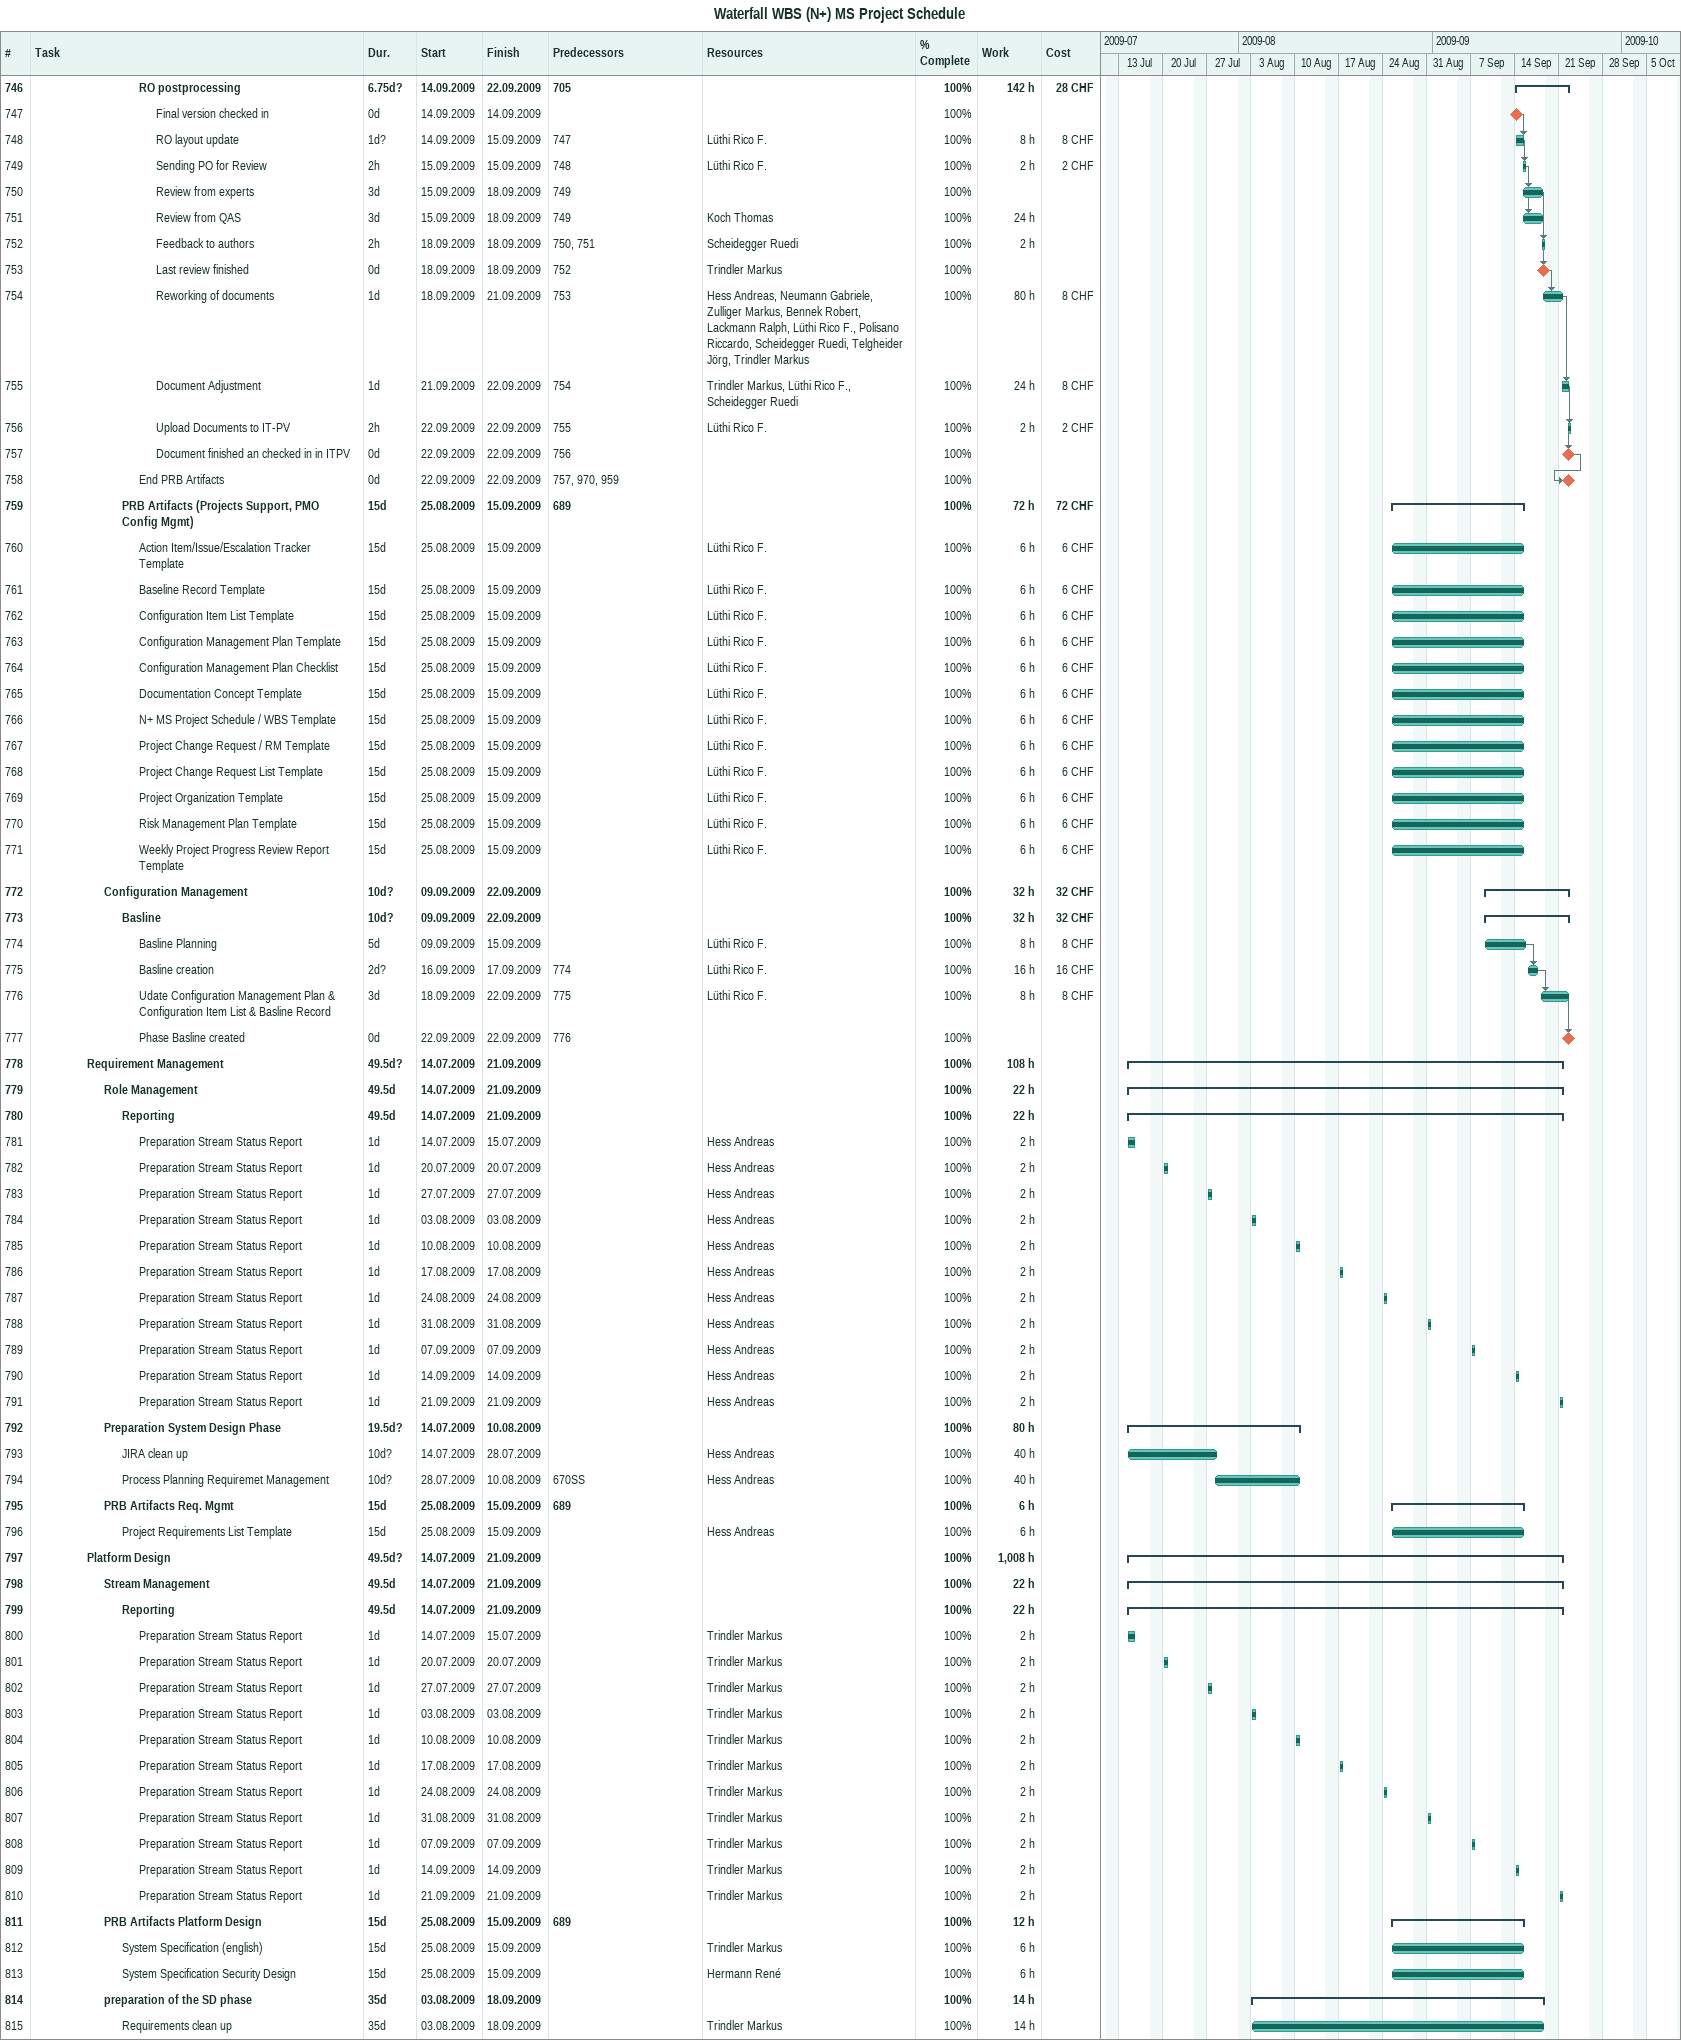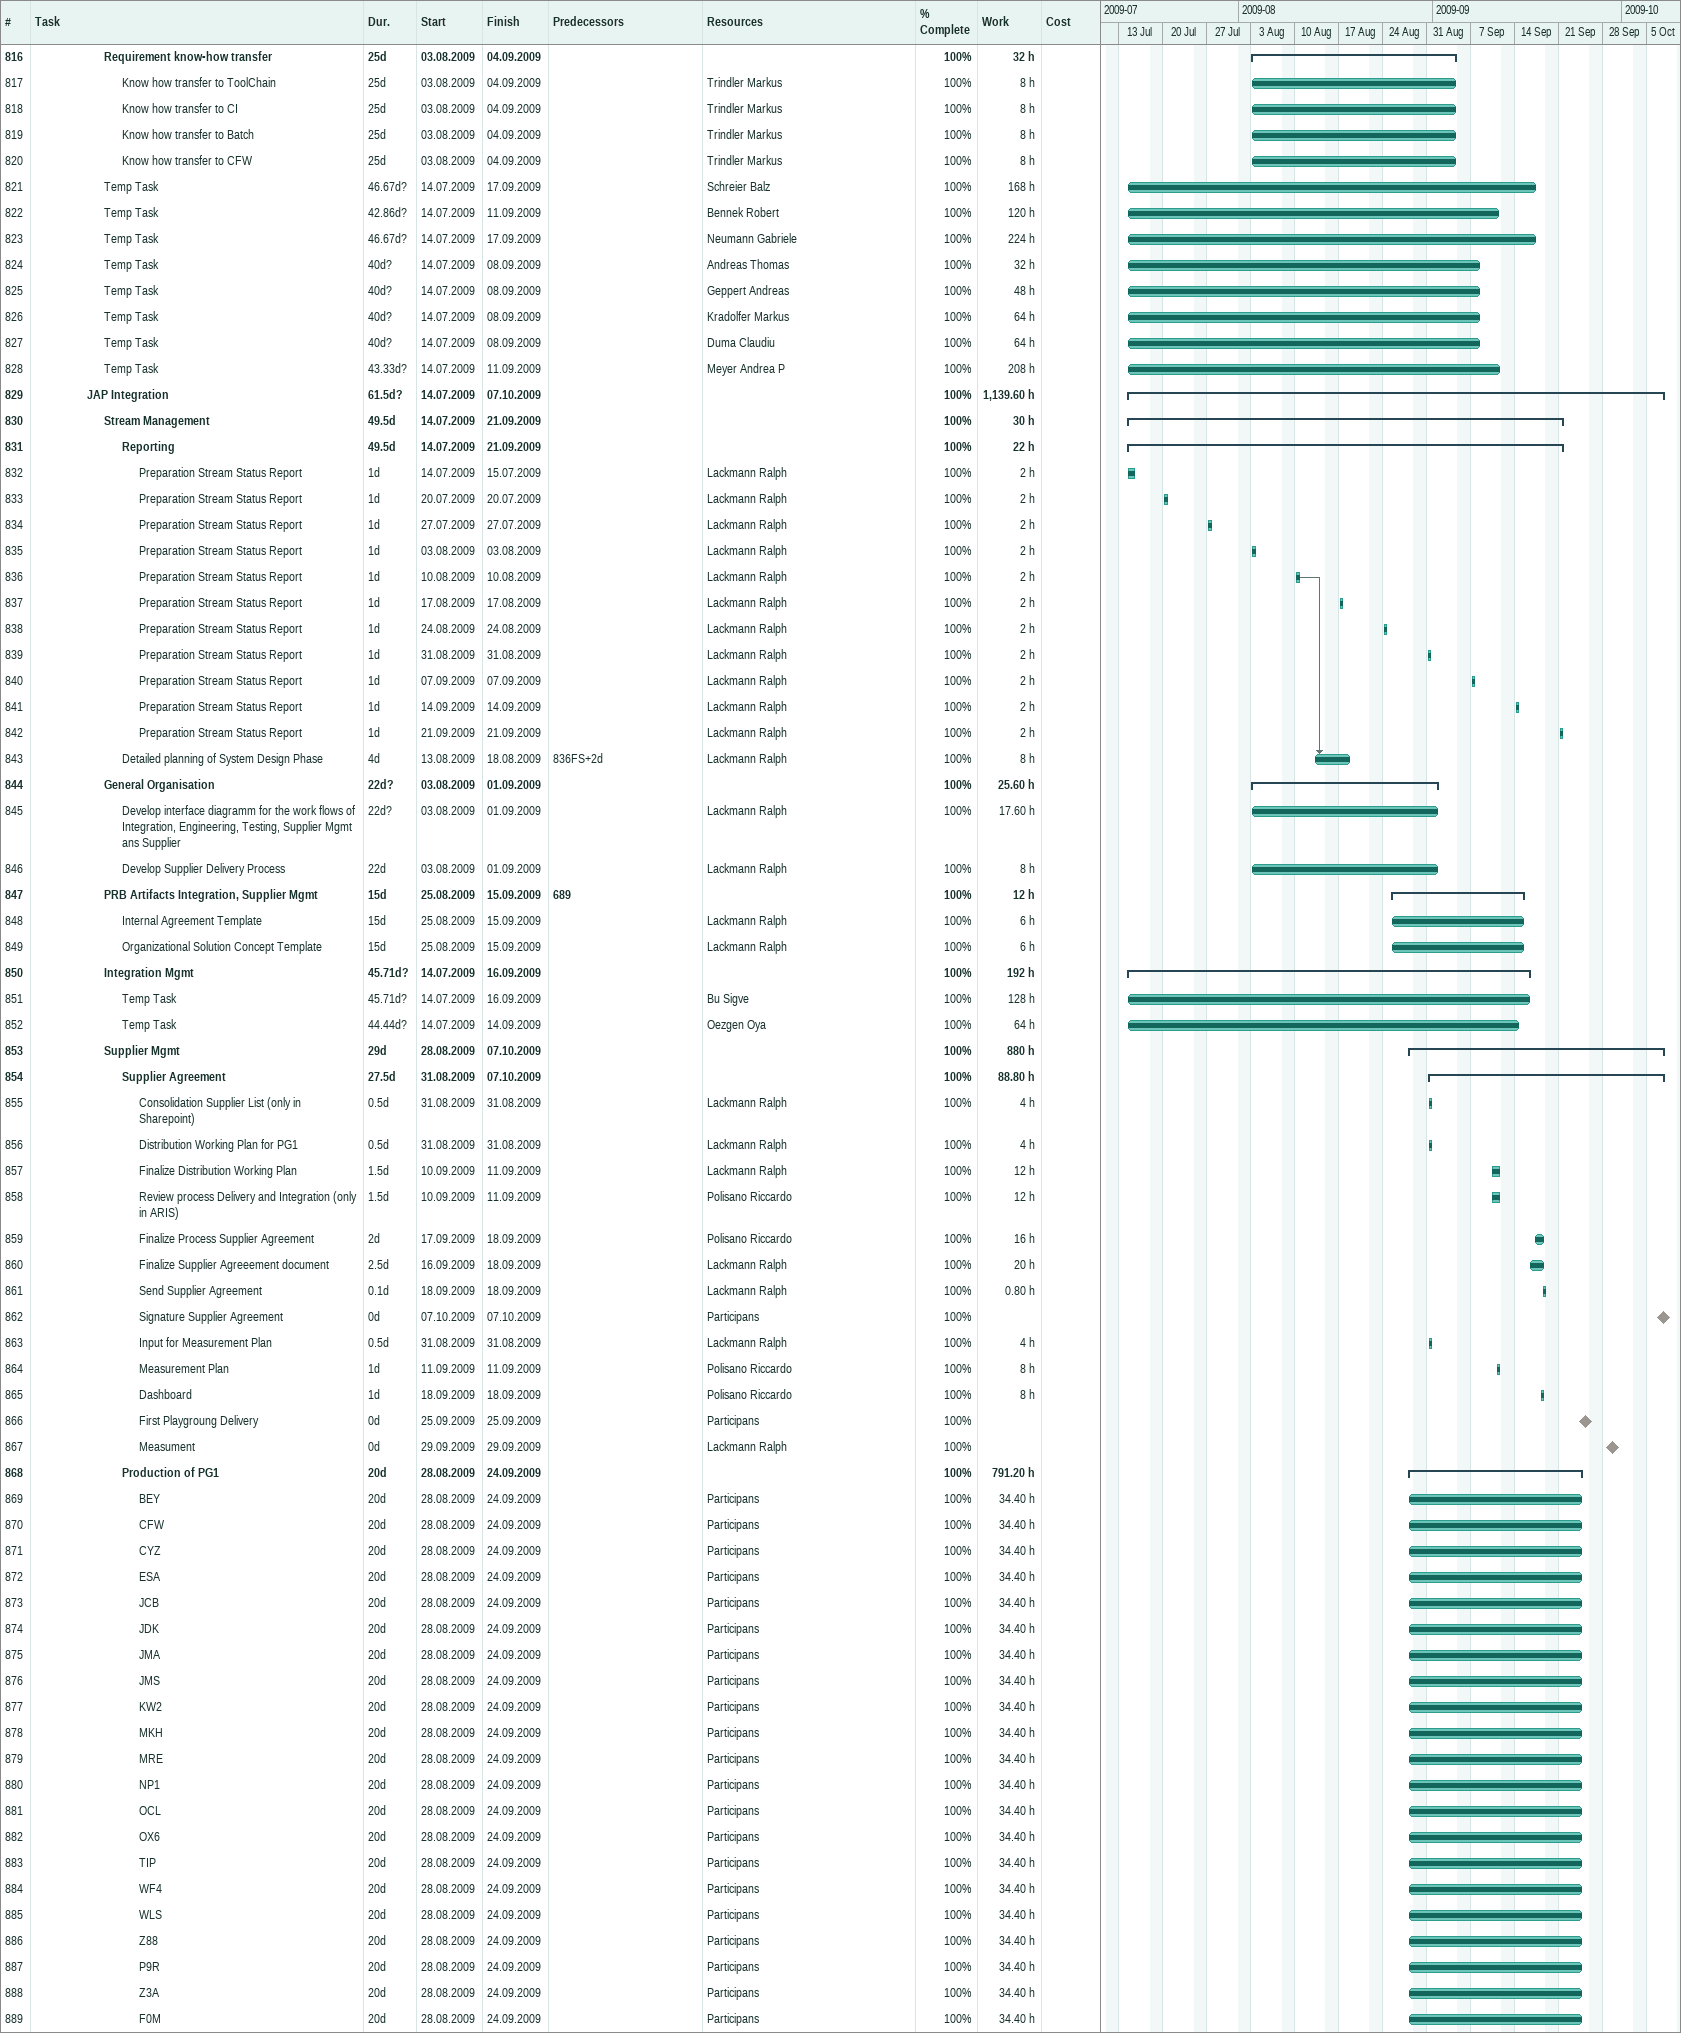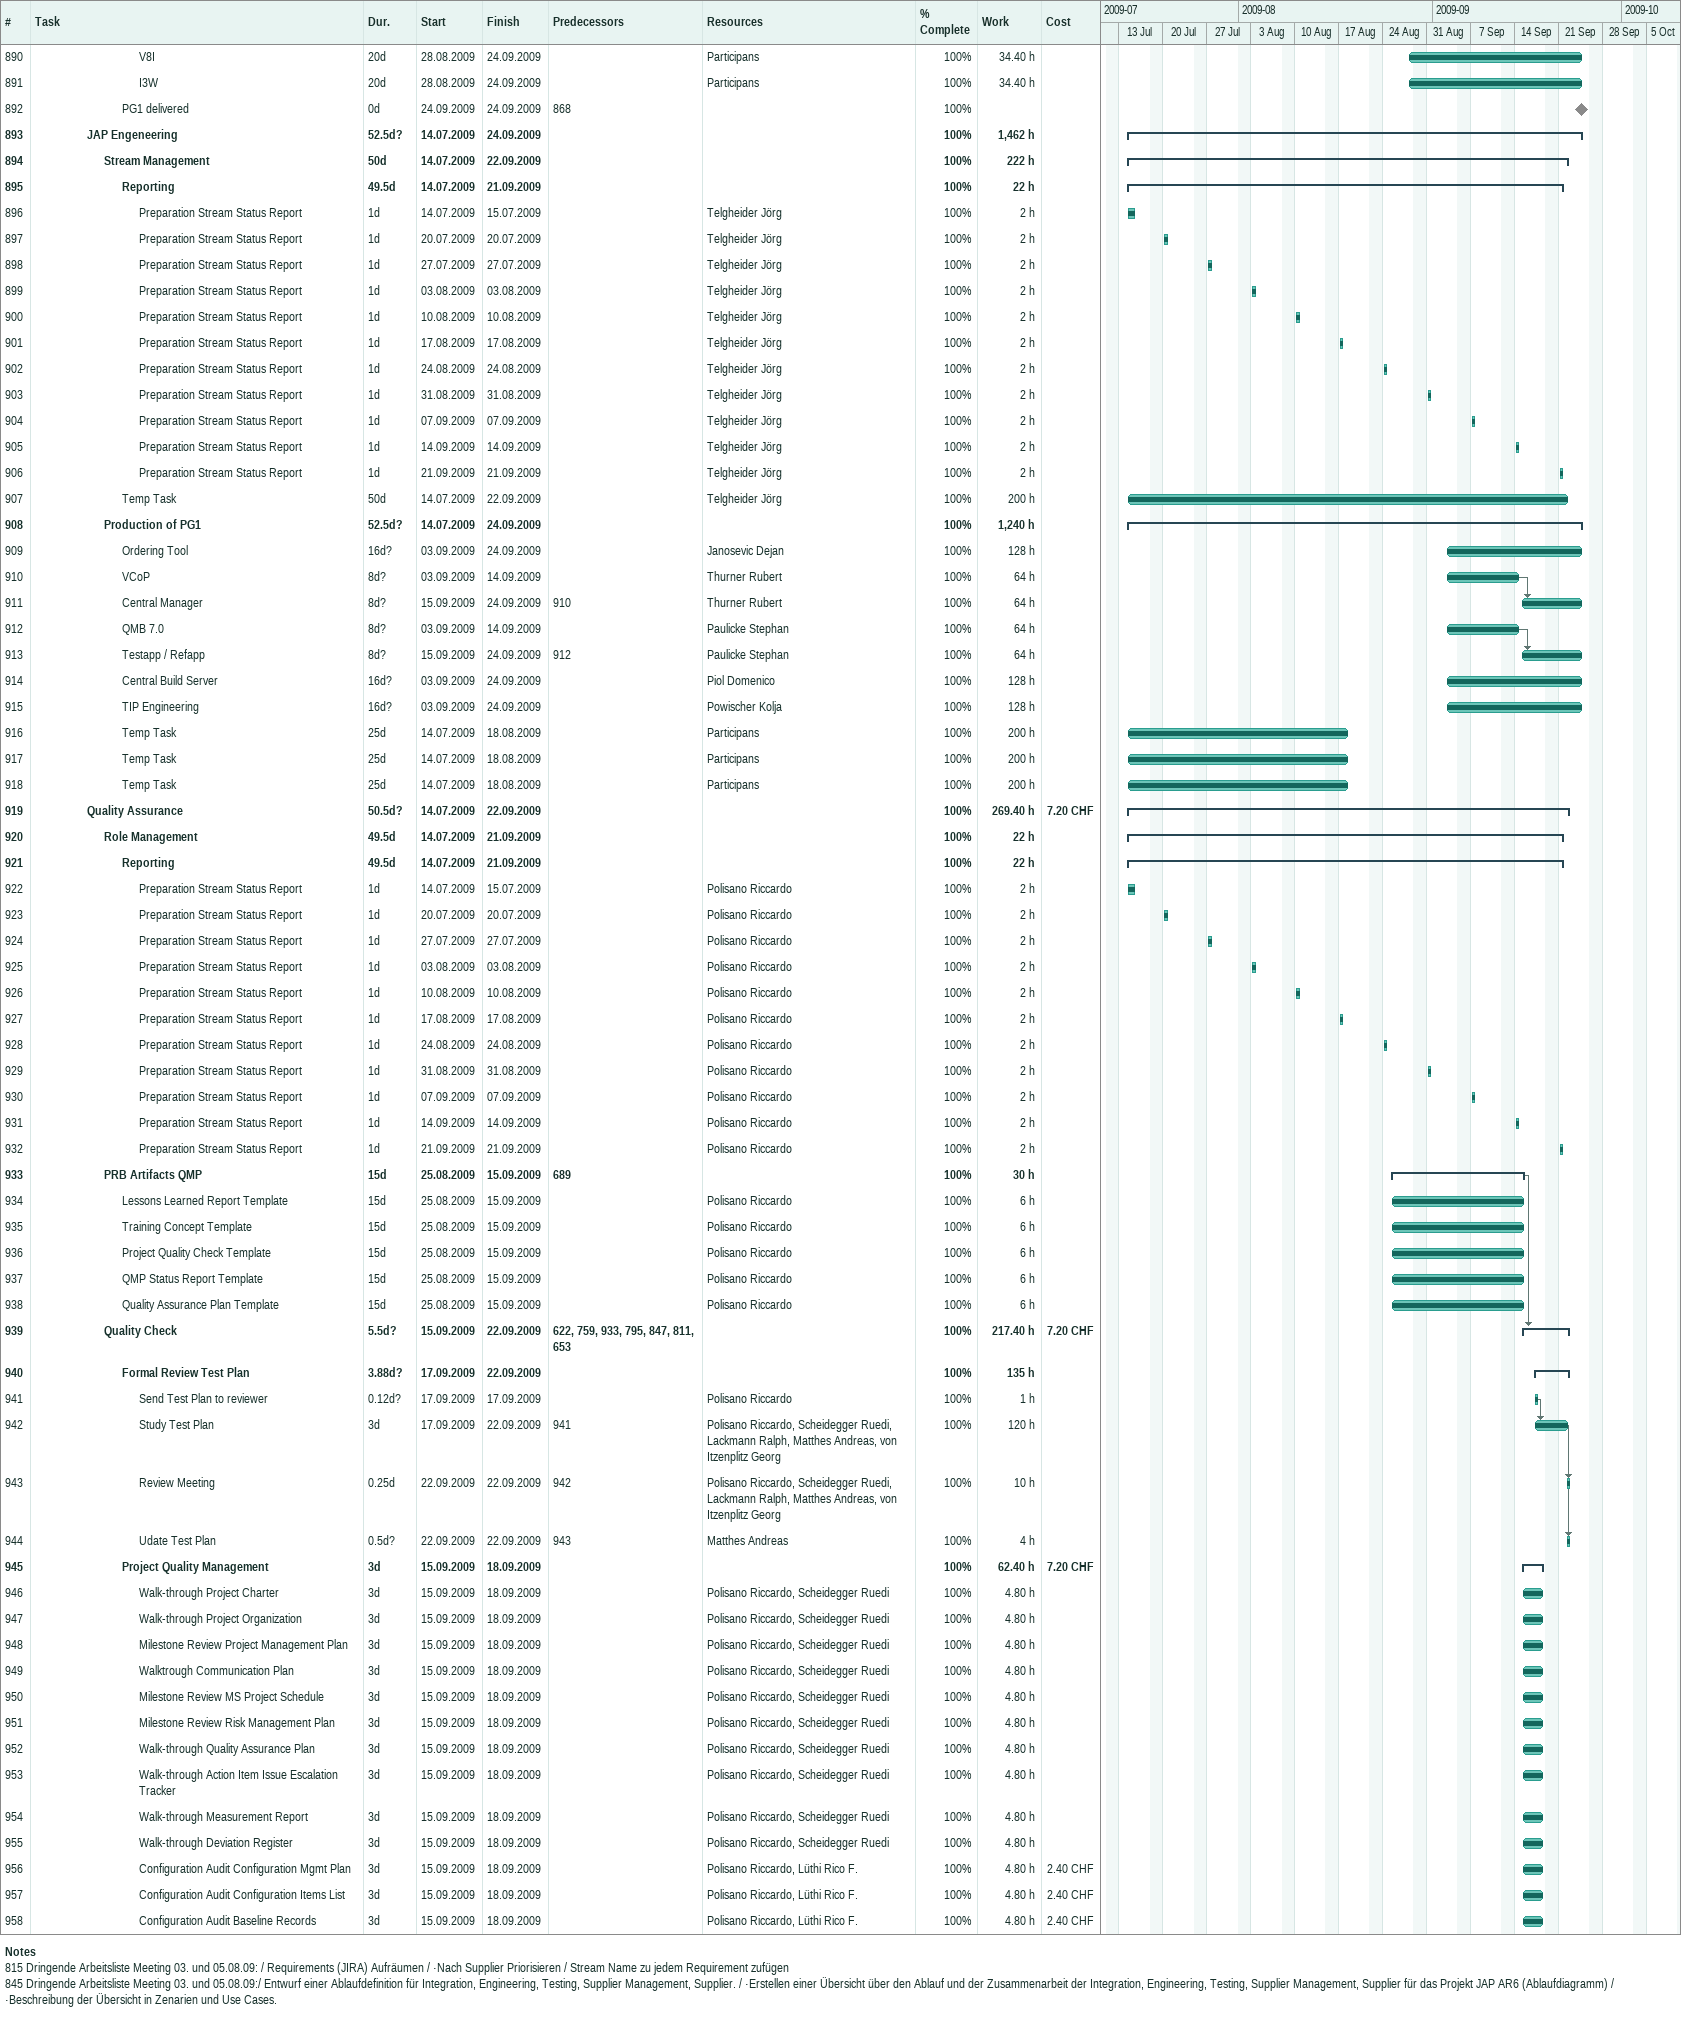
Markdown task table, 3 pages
Waterfall WBS (N+) MS Project Schedule

| ID | Level | Task | Duration | Start | Finish | Predecessors | Resources | % complete | Work (h) | Cost (CHF) |
|---|---|---|---|---|---|---|---|---|---|---|
| 746 | 7 | **RO postprocessing** | 6.75d? | 2009-09-14 | 2009-09-22 | 705 |  | 100 | 142 | 28 |
| 747 | 8 | Final version checked in | 0d | 2009-09-14 | 2009-09-14 |  |  | 100 |  |  |
| 748 | 8 | RO layout update | 1d? | 2009-09-14 | 2009-09-15 | 747 | Lüthi Rico F. | 100 | 8 | 8 |
| 749 | 8 | Sending PO for Review | 2h | 2009-09-15 | 2009-09-15 | 748 | Lüthi Rico F. | 100 | 2 | 2 |
| 750 | 8 | Review from experts | 3d | 2009-09-15 | 2009-09-18 | 749 |  | 100 |  |  |
| 751 | 8 | Review from QAS | 3d | 2009-09-15 | 2009-09-18 | 749 | Koch Thomas | 100 | 24 |  |
| 752 | 8 | Feedback to authors | 2h | 2009-09-18 | 2009-09-18 | 750, 751 | Scheidegger Ruedi | 100 | 2 |  |
| 753 | 8 | Last review finished | 0d | 2009-09-18 | 2009-09-18 | 752 | Trindler Markus | 100 |  |  |
| 754 | 8 | Reworking of documents | 1d | 2009-09-18 | 2009-09-21 | 753 | Hess Andreas, Neumann Gabriele, Zulliger Markus, Bennek Robert, Lackmann Ralph, Lüthi Rico F., Polisano Riccardo, Scheidegger Ruedi, Telgheider Jörg, Trindler Markus | 100 | 80 | 8 |
| 755 | 8 | Document Adjustment | 1d | 2009-09-21 | 2009-09-22 | 754 | Trindler Markus, Lüthi Rico F., Scheidegger Ruedi | 100 | 24 | 8 |
| 756 | 8 | Upload Documents to IT-PV | 2h | 2009-09-22 | 2009-09-22 | 755 | Lüthi Rico F. | 100 | 2 | 2 |
| 757 | 8 | Document finished an checked in in ITPV | 0d | 2009-09-22 | 2009-09-22 | 756 |  | 100 |  |  |
| 758 | 7 | End PRB Artifacts | 0d | 2009-09-22 | 2009-09-22 | 757, 970, 959 |  | 100 |  |  |
| 759 | 6 | **PRB Artifacts (Projects Support, PMO Config Mgmt)** | 15d | 2009-08-25 | 2009-09-15 | 689 |  | 100 | 72 | 72 |
| 760 | 7 | Action Item/Issue/Escalation Tracker Template | 15d | 2009-08-25 | 2009-09-15 |  | Lüthi Rico F. | 100 | 6 | 6 |
| 761 | 7 | Baseline Record Template | 15d | 2009-08-25 | 2009-09-15 |  | Lüthi Rico F. | 100 | 6 | 6 |
| 762 | 7 | Configuration Item List Template | 15d | 2009-08-25 | 2009-09-15 |  | Lüthi Rico F. | 100 | 6 | 6 |
| 763 | 7 | Configuration Management Plan Template | 15d | 2009-08-25 | 2009-09-15 |  | Lüthi Rico F. | 100 | 6 | 6 |
| 764 | 7 | Configuration Management Plan Checklist | 15d | 2009-08-25 | 2009-09-15 |  | Lüthi Rico F. | 100 | 6 | 6 |
| 765 | 7 | Documentation Concept Template | 15d | 2009-08-25 | 2009-09-15 |  | Lüthi Rico F. | 100 | 6 | 6 |
| 766 | 7 | N+ MS Project Schedule / WBS Template | 15d | 2009-08-25 | 2009-09-15 |  | Lüthi Rico F. | 100 | 6 | 6 |
| 767 | 7 | Project Change Request / RM Template | 15d | 2009-08-25 | 2009-09-15 |  | Lüthi Rico F. | 100 | 6 | 6 |
| 768 | 7 | Project Change Request List Template | 15d | 2009-08-25 | 2009-09-15 |  | Lüthi Rico F. | 100 | 6 | 6 |
| 769 | 7 | Project Organization Template | 15d | 2009-08-25 | 2009-09-15 |  | Lüthi Rico F. | 100 | 6 | 6 |
| 770 | 7 | Risk Management Plan Template | 15d | 2009-08-25 | 2009-09-15 |  | Lüthi Rico F. | 100 | 6 | 6 |
| 771 | 7 | Weekly Project Progress Review Report Template | 15d | 2009-08-25 | 2009-09-15 |  | Lüthi Rico F. | 100 | 6 | 6 |
| 772 | 5 | **Configuration Management** | 10d? | 2009-09-09 | 2009-09-22 |  |  | 100 | 32 | 32 |
| 773 | 6 | **Basline** | 10d? | 2009-09-09 | 2009-09-22 |  |  | 100 | 32 | 32 |
| 774 | 7 | Basline Planning | 5d | 2009-09-09 | 2009-09-15 |  | Lüthi Rico F. | 100 | 8 | 8 |
| 775 | 7 | Basline creation | 2d? | 2009-09-16 | 2009-09-17 | 774 | Lüthi Rico F. | 100 | 16 | 16 |
| 776 | 7 | Udate Configuration Management Plan & Configuration Item List & Basline Record | 3d | 2009-09-18 | 2009-09-22 | 775 | Lüthi Rico F. | 100 | 8 | 8 |
| 777 | 7 | Phase Basline created | 0d | 2009-09-22 | 2009-09-22 | 776 |  | 100 |  |  |
| 778 | 4 | **Requirement Management** | 49.5d? | 2009-07-14 | 2009-09-21 |  |  | 100 | 108 |  |
| 779 | 5 | **Role Management** | 49.5d | 2009-07-14 | 2009-09-21 |  |  | 100 | 22 |  |
| 780 | 6 | **Reporting** | 49.5d | 2009-07-14 | 2009-09-21 |  |  | 100 | 22 |  |
| 781 | 7 | Preparation Stream Status Report | 1d | 2009-07-14 | 2009-07-15 |  | Hess Andreas | 100 | 2 |  |
| 782 | 7 | Preparation Stream Status Report | 1d | 2009-07-20 | 2009-07-20 |  | Hess Andreas | 100 | 2 |  |
| 783 | 7 | Preparation Stream Status Report | 1d | 2009-07-27 | 2009-07-27 |  | Hess Andreas | 100 | 2 |  |
| 784 | 7 | Preparation Stream Status Report | 1d | 2009-08-03 | 2009-08-03 |  | Hess Andreas | 100 | 2 |  |
| 785 | 7 | Preparation Stream Status Report | 1d | 2009-08-10 | 2009-08-10 |  | Hess Andreas | 100 | 2 |  |
| 786 | 7 | Preparation Stream Status Report | 1d | 2009-08-17 | 2009-08-17 |  | Hess Andreas | 100 | 2 |  |
| 787 | 7 | Preparation Stream Status Report | 1d | 2009-08-24 | 2009-08-24 |  | Hess Andreas | 100 | 2 |  |
| 788 | 7 | Preparation Stream Status Report | 1d | 2009-08-31 | 2009-08-31 |  | Hess Andreas | 100 | 2 |  |
| 789 | 7 | Preparation Stream Status Report | 1d | 2009-09-07 | 2009-09-07 |  | Hess Andreas | 100 | 2 |  |
| 790 | 7 | Preparation Stream Status Report | 1d | 2009-09-14 | 2009-09-14 |  | Hess Andreas | 100 | 2 |  |
| 791 | 7 | Preparation Stream Status Report | 1d | 2009-09-21 | 2009-09-21 |  | Hess Andreas | 100 | 2 |  |
| 792 | 5 | **Preparation System Design Phase** | 19.5d? | 2009-07-14 | 2009-08-10 |  |  | 100 | 80 |  |
| 793 | 6 | JIRA clean up | 10d? | 2009-07-14 | 2009-07-28 |  | Hess Andreas | 100 | 40 |  |
| 794 | 6 | Process Planning Requiremet Management | 10d? | 2009-07-28 | 2009-08-10 | 670SS | Hess Andreas | 100 | 40 |  |
| 795 | 5 | **PRB Artifacts Req. Mgmt** | 15d | 2009-08-25 | 2009-09-15 | 689 |  | 100 | 6 |  |
| 796 | 6 | Project Requirements List Template | 15d | 2009-08-25 | 2009-09-15 |  | Hess Andreas | 100 | 6 |  |
| 797 | 4 | **Platform Design** | 49.5d? | 2009-07-14 | 2009-09-21 |  |  | 100 | 1008 |  |
| 798 | 5 | **Stream Management** | 49.5d | 2009-07-14 | 2009-09-21 |  |  | 100 | 22 |  |
| 799 | 6 | **Reporting** | 49.5d | 2009-07-14 | 2009-09-21 |  |  | 100 | 22 |  |
| 800 | 7 | Preparation Stream Status Report | 1d | 2009-07-14 | 2009-07-15 |  | Trindler Markus | 100 | 2 |  |
| 801 | 7 | Preparation Stream Status Report | 1d | 2009-07-20 | 2009-07-20 |  | Trindler Markus | 100 | 2 |  |
| 802 | 7 | Preparation Stream Status Report | 1d | 2009-07-27 | 2009-07-27 |  | Trindler Markus | 100 | 2 |  |
| 803 | 7 | Preparation Stream Status Report | 1d | 2009-08-03 | 2009-08-03 |  | Trindler Markus | 100 | 2 |  |
| 804 | 7 | Preparation Stream Status Report | 1d | 2009-08-10 | 2009-08-10 |  | Trindler Markus | 100 | 2 |  |
| 805 | 7 | Preparation Stream Status Report | 1d | 2009-08-17 | 2009-08-17 |  | Trindler Markus | 100 | 2 |  |
| 806 | 7 | Preparation Stream Status Report | 1d | 2009-08-24 | 2009-08-24 |  | Trindler Markus | 100 | 2 |  |
| 807 | 7 | Preparation Stream Status Report | 1d | 2009-08-31 | 2009-08-31 |  | Trindler Markus | 100 | 2 |  |
| 808 | 7 | Preparation Stream Status Report | 1d | 2009-09-07 | 2009-09-07 |  | Trindler Markus | 100 | 2 |  |
| 809 | 7 | Preparation Stream Status Report | 1d | 2009-09-14 | 2009-09-14 |  | Trindler Markus | 100 | 2 |  |
| 810 | 7 | Preparation Stream Status Report | 1d | 2009-09-21 | 2009-09-21 |  | Trindler Markus | 100 | 2 |  |
| 811 | 5 | **PRB Artifacts Platform Design** | 15d | 2009-08-25 | 2009-09-15 | 689 |  | 100 | 12 |  |
| 812 | 6 | System Specification (english) | 15d | 2009-08-25 | 2009-09-15 |  | Trindler Markus | 100 | 6 |  |
| 813 | 6 | System Specification Security Design | 15d | 2009-08-25 | 2009-09-15 |  | Hermann René | 100 | 6 |  |
| 814 | 5 | **preparation of the SD phase** | 35d | 2009-08-03 | 2009-09-18 |  |  | 100 | 14 |  |
| 815 | 6 | Requirements clean up | 35d | 2009-08-03 | 2009-09-18 |  | Trindler Markus | 100 | 14 |  |
| 816 | 5 | **Requirement know-how transfer** | 25d | 2009-08-03 | 2009-09-04 |  |  | 100 | 32 |  |
| 817 | 6 | Know how transfer to ToolChain | 25d | 2009-08-03 | 2009-09-04 |  | Trindler Markus | 100 | 8 |  |
| 818 | 6 | Know how transfer to CI | 25d | 2009-08-03 | 2009-09-04 |  | Trindler Markus | 100 | 8 |  |
| 819 | 6 | Know how transfer to Batch | 25d | 2009-08-03 | 2009-09-04 |  | Trindler Markus | 100 | 8 |  |
| 820 | 6 | Know how transfer to CFW | 25d | 2009-08-03 | 2009-09-04 |  | Trindler Markus | 100 | 8 |  |
| 821 | 5 | Temp Task | 46.67d? | 2009-07-14 | 2009-09-17 |  | Schreier Balz | 100 | 168 |  |
| 822 | 5 | Temp Task | 42.86d? | 2009-07-14 | 2009-09-11 |  | Bennek Robert | 100 | 120 |  |
| 823 | 5 | Temp Task | 46.67d? | 2009-07-14 | 2009-09-17 |  | Neumann Gabriele | 100 | 224 |  |
| 824 | 5 | Temp Task | 40d? | 2009-07-14 | 2009-09-08 |  | Andreas Thomas | 100 | 32 |  |
| 825 | 5 | Temp Task | 40d? | 2009-07-14 | 2009-09-08 |  | Geppert Andreas | 100 | 48 |  |
| 826 | 5 | Temp Task | 40d? | 2009-07-14 | 2009-09-08 |  | Kradolfer Markus | 100 | 64 |  |
| 827 | 5 | Temp Task | 40d? | 2009-07-14 | 2009-09-08 |  | Duma Claudiu | 100 | 64 |  |
| 828 | 5 | Temp Task | 43.33d? | 2009-07-14 | 2009-09-11 |  | Meyer Andrea P | 100 | 208 |  |
| 829 | 4 | **JAP Integration** | 61.5d? | 2009-07-14 | 2009-10-07 |  |  | 100 | 1139.60 |  |
| 830 | 5 | **Stream Management** | 49.5d | 2009-07-14 | 2009-09-21 |  |  | 100 | 30 |  |
| 831 | 6 | **Reporting** | 49.5d | 2009-07-14 | 2009-09-21 |  |  | 100 | 22 |  |
| 832 | 7 | Preparation Stream Status Report | 1d | 2009-07-14 | 2009-07-15 |  | Lackmann Ralph | 100 | 2 |  |
| 833 | 7 | Preparation Stream Status Report | 1d | 2009-07-20 | 2009-07-20 |  | Lackmann Ralph | 100 | 2 |  |
| 834 | 7 | Preparation Stream Status Report | 1d | 2009-07-27 | 2009-07-27 |  | Lackmann Ralph | 100 | 2 |  |
| 835 | 7 | Preparation Stream Status Report | 1d | 2009-08-03 | 2009-08-03 |  | Lackmann Ralph | 100 | 2 |  |
| 836 | 7 | Preparation Stream Status Report | 1d | 2009-08-10 | 2009-08-10 |  | Lackmann Ralph | 100 | 2 |  |
| 837 | 7 | Preparation Stream Status Report | 1d | 2009-08-17 | 2009-08-17 |  | Lackmann Ralph | 100 | 2 |  |
| 838 | 7 | Preparation Stream Status Report | 1d | 2009-08-24 | 2009-08-24 |  | Lackmann Ralph | 100 | 2 |  |
| 839 | 7 | Preparation Stream Status Report | 1d | 2009-08-31 | 2009-08-31 |  | Lackmann Ralph | 100 | 2 |  |
| 840 | 7 | Preparation Stream Status Report | 1d | 2009-09-07 | 2009-09-07 |  | Lackmann Ralph | 100 | 2 |  |
| 841 | 7 | Preparation Stream Status Report | 1d | 2009-09-14 | 2009-09-14 |  | Lackmann Ralph | 100 | 2 |  |
| 842 | 7 | Preparation Stream Status Report | 1d | 2009-09-21 | 2009-09-21 |  | Lackmann Ralph | 100 | 2 |  |
| 843 | 6 | Detailed planning of System Design Phase | 4d | 2009-08-13 | 2009-08-18 | 836FS+2d | Lackmann Ralph | 100 | 8 |  |
| 844 | 5 | **General Organisation** | 22d? | 2009-08-03 | 2009-09-01 |  |  | 100 | 25.60 |  |
| 845 | 6 | Develop interface diagramm for the work flows of Integration, Engineering, Testing, Supplier Mgmt ans Supplier | 22d? | 2009-08-03 | 2009-09-01 |  | Lackmann Ralph | 100 | 17.60 |  |
| 846 | 6 | Develop Supplier Delivery Process | 22d | 2009-08-03 | 2009-09-01 |  | Lackmann Ralph | 100 | 8 |  |
| 847 | 5 | **PRB Artifacts Integration, Supplier Mgmt** | 15d | 2009-08-25 | 2009-09-15 | 689 |  | 100 | 12 |  |
| 848 | 6 | Internal Agreement Template | 15d | 2009-08-25 | 2009-09-15 |  | Lackmann Ralph | 100 | 6 |  |
| 849 | 6 | Organizational Solution Concept Template | 15d | 2009-08-25 | 2009-09-15 |  | Lackmann Ralph | 100 | 6 |  |
| 850 | 5 | **Integration Mgmt** | 45.71d? | 2009-07-14 | 2009-09-16 |  |  | 100 | 192 |  |
| 851 | 6 | Temp Task | 45.71d? | 2009-07-14 | 2009-09-16 |  | Bu Sigve | 100 | 128 |  |
| 852 | 6 | Temp Task | 44.44d? | 2009-07-14 | 2009-09-14 |  | Oezgen Oya | 100 | 64 |  |
| 853 | 5 | **Supplier Mgmt** | 29d | 2009-08-28 | 2009-10-07 |  |  | 100 | 880 |  |
| 854 | 6 | **Supplier Agreement** | 27.5d | 2009-08-31 | 2009-10-07 |  |  | 100 | 88.80 |  |
| 855 | 7 | Consolidation Supplier List (only in Sharepoint) | 0.5d | 2009-08-31 | 2009-08-31 |  | Lackmann Ralph | 100 | 4 |  |
| 856 | 7 | Distribution Working Plan for PG1 | 0.5d | 2009-08-31 | 2009-08-31 |  | Lackmann Ralph | 100 | 4 |  |
| 857 | 7 | Finalize Distribution Working Plan | 1.5d | 2009-09-10 | 2009-09-11 |  | Lackmann Ralph | 100 | 12 |  |
| 858 | 7 | Review process Delivery and Integration (only in ARIS) | 1.5d | 2009-09-10 | 2009-09-11 |  | Polisano Riccardo | 100 | 12 |  |
| 859 | 7 | Finalize Process Supplier Agreement | 2d | 2009-09-17 | 2009-09-18 |  | Polisano Riccardo | 100 | 16 |  |
| 860 | 7 | Finalize Supplier Agreeement document | 2.5d | 2009-09-16 | 2009-09-18 |  | Lackmann Ralph | 100 | 20 |  |
| 861 | 7 | Send Supplier Agreement | 0.1d | 2009-09-18 | 2009-09-18 |  | Lackmann Ralph | 100 | 0.80 |  |
| 862 | 7 | Signature Supplier Agreement | 0d | 2009-10-07 | 2009-10-07 |  | Participans | 100 |  |  |
| 863 | 7 | Input for Measurement Plan | 0.5d | 2009-08-31 | 2009-08-31 |  | Lackmann Ralph | 100 | 4 |  |
| 864 | 7 | Measurement Plan | 1d | 2009-09-11 | 2009-09-11 |  | Polisano Riccardo | 100 | 8 |  |
| 865 | 7 | Dashboard | 1d | 2009-09-18 | 2009-09-18 |  | Polisano Riccardo | 100 | 8 |  |
| 866 | 7 | First Playgroung Delivery | 0d | 2009-09-25 | 2009-09-25 |  | Participans | 100 |  |  |
| 867 | 7 | Measument | 0d | 2009-09-29 | 2009-09-29 |  | Lackmann Ralph | 100 |  |  |
| 868 | 6 | **Production of PG1** | 20d | 2009-08-28 | 2009-09-24 |  |  | 100 | 791.20 |  |
| 869 | 7 | BEY | 20d | 2009-08-28 | 2009-09-24 |  | Participans | 100 | 34.40 |  |
| 870 | 7 | CFW | 20d | 2009-08-28 | 2009-09-24 |  | Participans | 100 | 34.40 |  |
| 871 | 7 | CYZ | 20d | 2009-08-28 | 2009-09-24 |  | Participans | 100 | 34.40 |  |
| 872 | 7 | ESA | 20d | 2009-08-28 | 2009-09-24 |  | Participans | 100 | 34.40 |  |
| 873 | 7 | JCB | 20d | 2009-08-28 | 2009-09-24 |  | Participans | 100 | 34.40 |  |
| 874 | 7 | JDK | 20d | 2009-08-28 | 2009-09-24 |  | Participans | 100 | 34.40 |  |
| 875 | 7 | JMA | 20d | 2009-08-28 | 2009-09-24 |  | Participans | 100 | 34.40 |  |
| 876 | 7 | JMS | 20d | 2009-08-28 | 2009-09-24 |  | Participans | 100 | 34.40 |  |
| 877 | 7 | KW2 | 20d | 2009-08-28 | 2009-09-24 |  | Participans | 100 | 34.40 |  |
| 878 | 7 | MKH | 20d | 2009-08-28 | 2009-09-24 |  | Participans | 100 | 34.40 |  |
| 879 | 7 | MRE | 20d | 2009-08-28 | 2009-09-24 |  | Participans | 100 | 34.40 |  |
| 880 | 7 | NP1 | 20d | 2009-08-28 | 2009-09-24 |  | Participans | 100 | 34.40 |  |
| 881 | 7 | OCL | 20d | 2009-08-28 | 2009-09-24 |  | Participans | 100 | 34.40 |  |
| 882 | 7 | OX6 | 20d | 2009-08-28 | 2009-09-24 |  | Participans | 100 | 34.40 |  |
| 883 | 7 | TIP | 20d | 2009-08-28 | 2009-09-24 |  | Participans | 100 | 34.40 |  |
| 884 | 7 | WF4 | 20d | 2009-08-28 | 2009-09-24 |  | Participans | 100 | 34.40 |  |
| 885 | 7 | WLS | 20d | 2009-08-28 | 2009-09-24 |  | Participans | 100 | 34.40 |  |
| 886 | 7 | Z88 | 20d | 2009-08-28 | 2009-09-24 |  | Participans | 100 | 34.40 |  |
| 887 | 7 | P9R | 20d | 2009-08-28 | 2009-09-24 |  | Participans | 100 | 34.40 |  |
| 888 | 7 | Z3A | 20d | 2009-08-28 | 2009-09-24 |  | Participans | 100 | 34.40 |  |
| 889 | 7 | F0M | 20d | 2009-08-28 | 2009-09-24 |  | Participans | 100 | 34.40 |  |
| 890 | 7 | V8I | 20d | 2009-08-28 | 2009-09-24 |  | Participans | 100 | 34.40 |  |
| 891 | 7 | I3W | 20d | 2009-08-28 | 2009-09-24 |  | Participans | 100 | 34.40 |  |
| 892 | 6 | PG1 delivered | 0d | 2009-09-24 | 2009-09-24 | 868 |  | 100 |  |  |
| 893 | 4 | **JAP Engeneering** | 52.5d? | 2009-07-14 | 2009-09-24 |  |  | 100 | 1462 |  |
| 894 | 5 | **Stream Management** | 50d | 2009-07-14 | 2009-09-22 |  |  | 100 | 222 |  |
| 895 | 6 | **Reporting** | 49.5d | 2009-07-14 | 2009-09-21 |  |  | 100 | 22 |  |
| 896 | 7 | Preparation Stream Status Report | 1d | 2009-07-14 | 2009-07-15 |  | Telgheider Jörg | 100 | 2 |  |
| 897 | 7 | Preparation Stream Status Report | 1d | 2009-07-20 | 2009-07-20 |  | Telgheider Jörg | 100 | 2 |  |
| 898 | 7 | Preparation Stream Status Report | 1d | 2009-07-27 | 2009-07-27 |  | Telgheider Jörg | 100 | 2 |  |
| 899 | 7 | Preparation Stream Status Report | 1d | 2009-08-03 | 2009-08-03 |  | Telgheider Jörg | 100 | 2 |  |
| 900 | 7 | Preparation Stream Status Report | 1d | 2009-08-10 | 2009-08-10 |  | Telgheider Jörg | 100 | 2 |  |
| 901 | 7 | Preparation Stream Status Report | 1d | 2009-08-17 | 2009-08-17 |  | Telgheider Jörg | 100 | 2 |  |
| 902 | 7 | Preparation Stream Status Report | 1d | 2009-08-24 | 2009-08-24 |  | Telgheider Jörg | 100 | 2 |  |
| 903 | 7 | Preparation Stream Status Report | 1d | 2009-08-31 | 2009-08-31 |  | Telgheider Jörg | 100 | 2 |  |
| 904 | 7 | Preparation Stream Status Report | 1d | 2009-09-07 | 2009-09-07 |  | Telgheider Jörg | 100 | 2 |  |
| 905 | 7 | Preparation Stream Status Report | 1d | 2009-09-14 | 2009-09-14 |  | Telgheider Jörg | 100 | 2 |  |
| 906 | 7 | Preparation Stream Status Report | 1d | 2009-09-21 | 2009-09-21 |  | Telgheider Jörg | 100 | 2 |  |
| 907 | 6 | Temp Task | 50d | 2009-07-14 | 2009-09-22 |  | Telgheider Jörg | 100 | 200 |  |
| 908 | 5 | **Production of PG1** | 52.5d? | 2009-07-14 | 2009-09-24 |  |  | 100 | 1240 |  |
| 909 | 6 | Ordering Tool | 16d? | 2009-09-03 | 2009-09-24 |  | Janosevic Dejan | 100 | 128 |  |
| 910 | 6 | VCoP | 8d? | 2009-09-03 | 2009-09-14 |  | Thurner Rubert | 100 | 64 |  |
| 911 | 6 | Central Manager | 8d? | 2009-09-15 | 2009-09-24 | 910 | Thurner Rubert | 100 | 64 |  |
| 912 | 6 | QMB 7.0 | 8d? | 2009-09-03 | 2009-09-14 |  | Paulicke Stephan | 100 | 64 |  |
| 913 | 6 | Testapp / Refapp | 8d? | 2009-09-15 | 2009-09-24 | 912 | Paulicke Stephan | 100 | 64 |  |
| 914 | 6 | Central Build Server | 16d? | 2009-09-03 | 2009-09-24 |  | Piol Domenico | 100 | 128 |  |
| 915 | 6 | TIP Engineering | 16d? | 2009-09-03 | 2009-09-24 |  | Powischer Kolja | 100 | 128 |  |
| 916 | 6 | Temp Task | 25d | 2009-07-14 | 2009-08-18 |  | Participans | 100 | 200 |  |
| 917 | 6 | Temp Task | 25d | 2009-07-14 | 2009-08-18 |  | Participans | 100 | 200 |  |
| 918 | 6 | Temp Task | 25d | 2009-07-14 | 2009-08-18 |  | Participans | 100 | 200 |  |
| 919 | 4 | **Quality Assurance** | 50.5d? | 2009-07-14 | 2009-09-22 |  |  | 100 | 269.40 | 7.20 |
| 920 | 5 | **Role Management** | 49.5d | 2009-07-14 | 2009-09-21 |  |  | 100 | 22 |  |
| 921 | 6 | **Reporting** | 49.5d | 2009-07-14 | 2009-09-21 |  |  | 100 | 22 |  |
| 922 | 7 | Preparation Stream Status Report | 1d | 2009-07-14 | 2009-07-15 |  | Polisano Riccardo | 100 | 2 |  |
| 923 | 7 | Preparation Stream Status Report | 1d | 2009-07-20 | 2009-07-20 |  | Polisano Riccardo | 100 | 2 |  |
| 924 | 7 | Preparation Stream Status Report | 1d | 2009-07-27 | 2009-07-27 |  | Polisano Riccardo | 100 | 2 |  |
| 925 | 7 | Preparation Stream Status Report | 1d | 2009-08-03 | 2009-08-03 |  | Polisano Riccardo | 100 | 2 |  |
| 926 | 7 | Preparation Stream Status Report | 1d | 2009-08-10 | 2009-08-10 |  | Polisano Riccardo | 100 | 2 |  |
| 927 | 7 | Preparation Stream Status Report | 1d | 2009-08-17 | 2009-08-17 |  | Polisano Riccardo | 100 | 2 |  |
| 928 | 7 | Preparation Stream Status Report | 1d | 2009-08-24 | 2009-08-24 |  | Polisano Riccardo | 100 | 2 |  |
| 929 | 7 | Preparation Stream Status Report | 1d | 2009-08-31 | 2009-08-31 |  | Polisano Riccardo | 100 | 2 |  |
| 930 | 7 | Preparation Stream Status Report | 1d | 2009-09-07 | 2009-09-07 |  | Polisano Riccardo | 100 | 2 |  |
| 931 | 7 | Preparation Stream Status Report | 1d | 2009-09-14 | 2009-09-14 |  | Polisano Riccardo | 100 | 2 |  |
| 932 | 7 | Preparation Stream Status Report | 1d | 2009-09-21 | 2009-09-21 |  | Polisano Riccardo | 100 | 2 |  |
| 933 | 5 | **PRB Artifacts QMP** | 15d | 2009-08-25 | 2009-09-15 | 689 |  | 100 | 30 |  |
| 934 | 6 | Lessons Learned Report Template | 15d | 2009-08-25 | 2009-09-15 |  | Polisano Riccardo | 100 | 6 |  |
| 935 | 6 | Training Concept Template | 15d | 2009-08-25 | 2009-09-15 |  | Polisano Riccardo | 100 | 6 |  |
| 936 | 6 | Project Quality Check Template | 15d | 2009-08-25 | 2009-09-15 |  | Polisano Riccardo | 100 | 6 |  |
| 937 | 6 | QMP Status Report Template | 15d | 2009-08-25 | 2009-09-15 |  | Polisano Riccardo | 100 | 6 |  |
| 938 | 6 | Quality Assurance Plan Template | 15d | 2009-08-25 | 2009-09-15 |  | Polisano Riccardo | 100 | 6 |  |
| 939 | 5 | **Quality Check** | 5.5d? | 2009-09-15 | 2009-09-22 | 622, 759, 933, 795, 847, 811, 653 |  | 100 | 217.40 | 7.20 |
| 940 | 6 | **Formal Review Test Plan** | 3.88d? | 2009-09-17 | 2009-09-22 |  |  | 100 | 135 |  |
| 941 | 7 | Send Test Plan to reviewer | 0.12d? | 2009-09-17 | 2009-09-17 |  | Polisano Riccardo | 100 | 1 |  |
| 942 | 7 | Study Test Plan | 3d | 2009-09-17 | 2009-09-22 | 941 | Polisano Riccardo, Scheidegger Ruedi, Lackmann Ralph, Matthes Andreas, von Itzenplitz Georg | 100 | 120 |  |
| 943 | 7 | Review Meeting | 0.25d | 2009-09-22 | 2009-09-22 | 942 | Polisano Riccardo, Scheidegger Ruedi, Lackmann Ralph, Matthes Andreas, von Itzenplitz Georg | 100 | 10 |  |
| 944 | 7 | Udate Test Plan | 0.5d? | 2009-09-22 | 2009-09-22 | 943 | Matthes Andreas | 100 | 4 |  |
| 945 | 6 | **Project Quality Management** | 3d | 2009-09-15 | 2009-09-18 |  |  | 100 | 62.40 | 7.20 |
| 946 | 7 | Walk-through Project Charter | 3d | 2009-09-15 | 2009-09-18 |  | Polisano Riccardo, Scheidegger Ruedi | 100 | 4.80 |  |
| 947 | 7 | Walk-through Project Organization | 3d | 2009-09-15 | 2009-09-18 |  | Polisano Riccardo, Scheidegger Ruedi | 100 | 4.80 |  |
| 948 | 7 | Milestone Review Project Management Plan | 3d | 2009-09-15 | 2009-09-18 |  | Polisano Riccardo, Scheidegger Ruedi | 100 | 4.80 |  |
| 949 | 7 | Walktrough Communication Plan | 3d | 2009-09-15 | 2009-09-18 |  | Polisano Riccardo, Scheidegger Ruedi | 100 | 4.80 |  |
| 950 | 7 | Milestone Review MS Project Schedule | 3d | 2009-09-15 | 2009-09-18 |  | Polisano Riccardo, Scheidegger Ruedi | 100 | 4.80 |  |
| 951 | 7 | Milestone Review Risk Management Plan | 3d | 2009-09-15 | 2009-09-18 |  | Polisano Riccardo, Scheidegger Ruedi | 100 | 4.80 |  |
| 952 | 7 | Walk-through Quality Assurance Plan | 3d | 2009-09-15 | 2009-09-18 |  | Polisano Riccardo, Scheidegger Ruedi | 100 | 4.80 |  |
| 953 | 7 | Walk-through Action Item Issue Escalation Tracker | 3d | 2009-09-15 | 2009-09-18 |  | Polisano Riccardo, Scheidegger Ruedi | 100 | 4.80 |  |
| 954 | 7 | Walk-through Measurement Report | 3d | 2009-09-15 | 2009-09-18 |  | Polisano Riccardo, Scheidegger Ruedi | 100 | 4.80 |  |
| 955 | 7 | Walk-through Deviation Register | 3d | 2009-09-15 | 2009-09-18 |  | Polisano Riccardo, Scheidegger Ruedi | 100 | 4.80 |  |
| 956 | 7 | Configuration Audit Configuration Mgmt Plan | 3d | 2009-09-15 | 2009-09-18 |  | Polisano Riccardo, Lüthi Rico F. | 100 | 4.80 | 2.40 |
| 957 | 7 | Configuration Audit Configuration Items List | 3d | 2009-09-15 | 2009-09-18 |  | Polisano Riccardo, Lüthi Rico F. | 100 | 4.80 | 2.40 |
| 958 | 7 | Configuration Audit Baseline Records | 3d | 2009-09-15 | 2009-09-18 |  | Polisano Riccardo, Lüthi Rico F. | 100 | 4.80 | 2.40 |

Notes
- 815: Dringende Arbeitsliste Meeting 03. und 05.08.09: / Requirements (JIRA) Aufräumen / ·Nach Supplier Priorisieren / Stream Name zu jedem Requirement zufügen
- 845: Dringende Arbeitsliste Meeting 03. und 05.08.09:/ Entwurf einer Ablaufdefinition für Integration, Engineering, Testing, Supplier Management, Supplier. / ·Erstellen einer Übersicht über den Ablauf und der Zusammenarbeit der Integration, Engineering, Testing, Supplier Management, Supplier für das Projekt JAP AR6 (Ablaufdiagramm) / ·Beschreibung der Übersicht in Zenarien und Use Cases.
